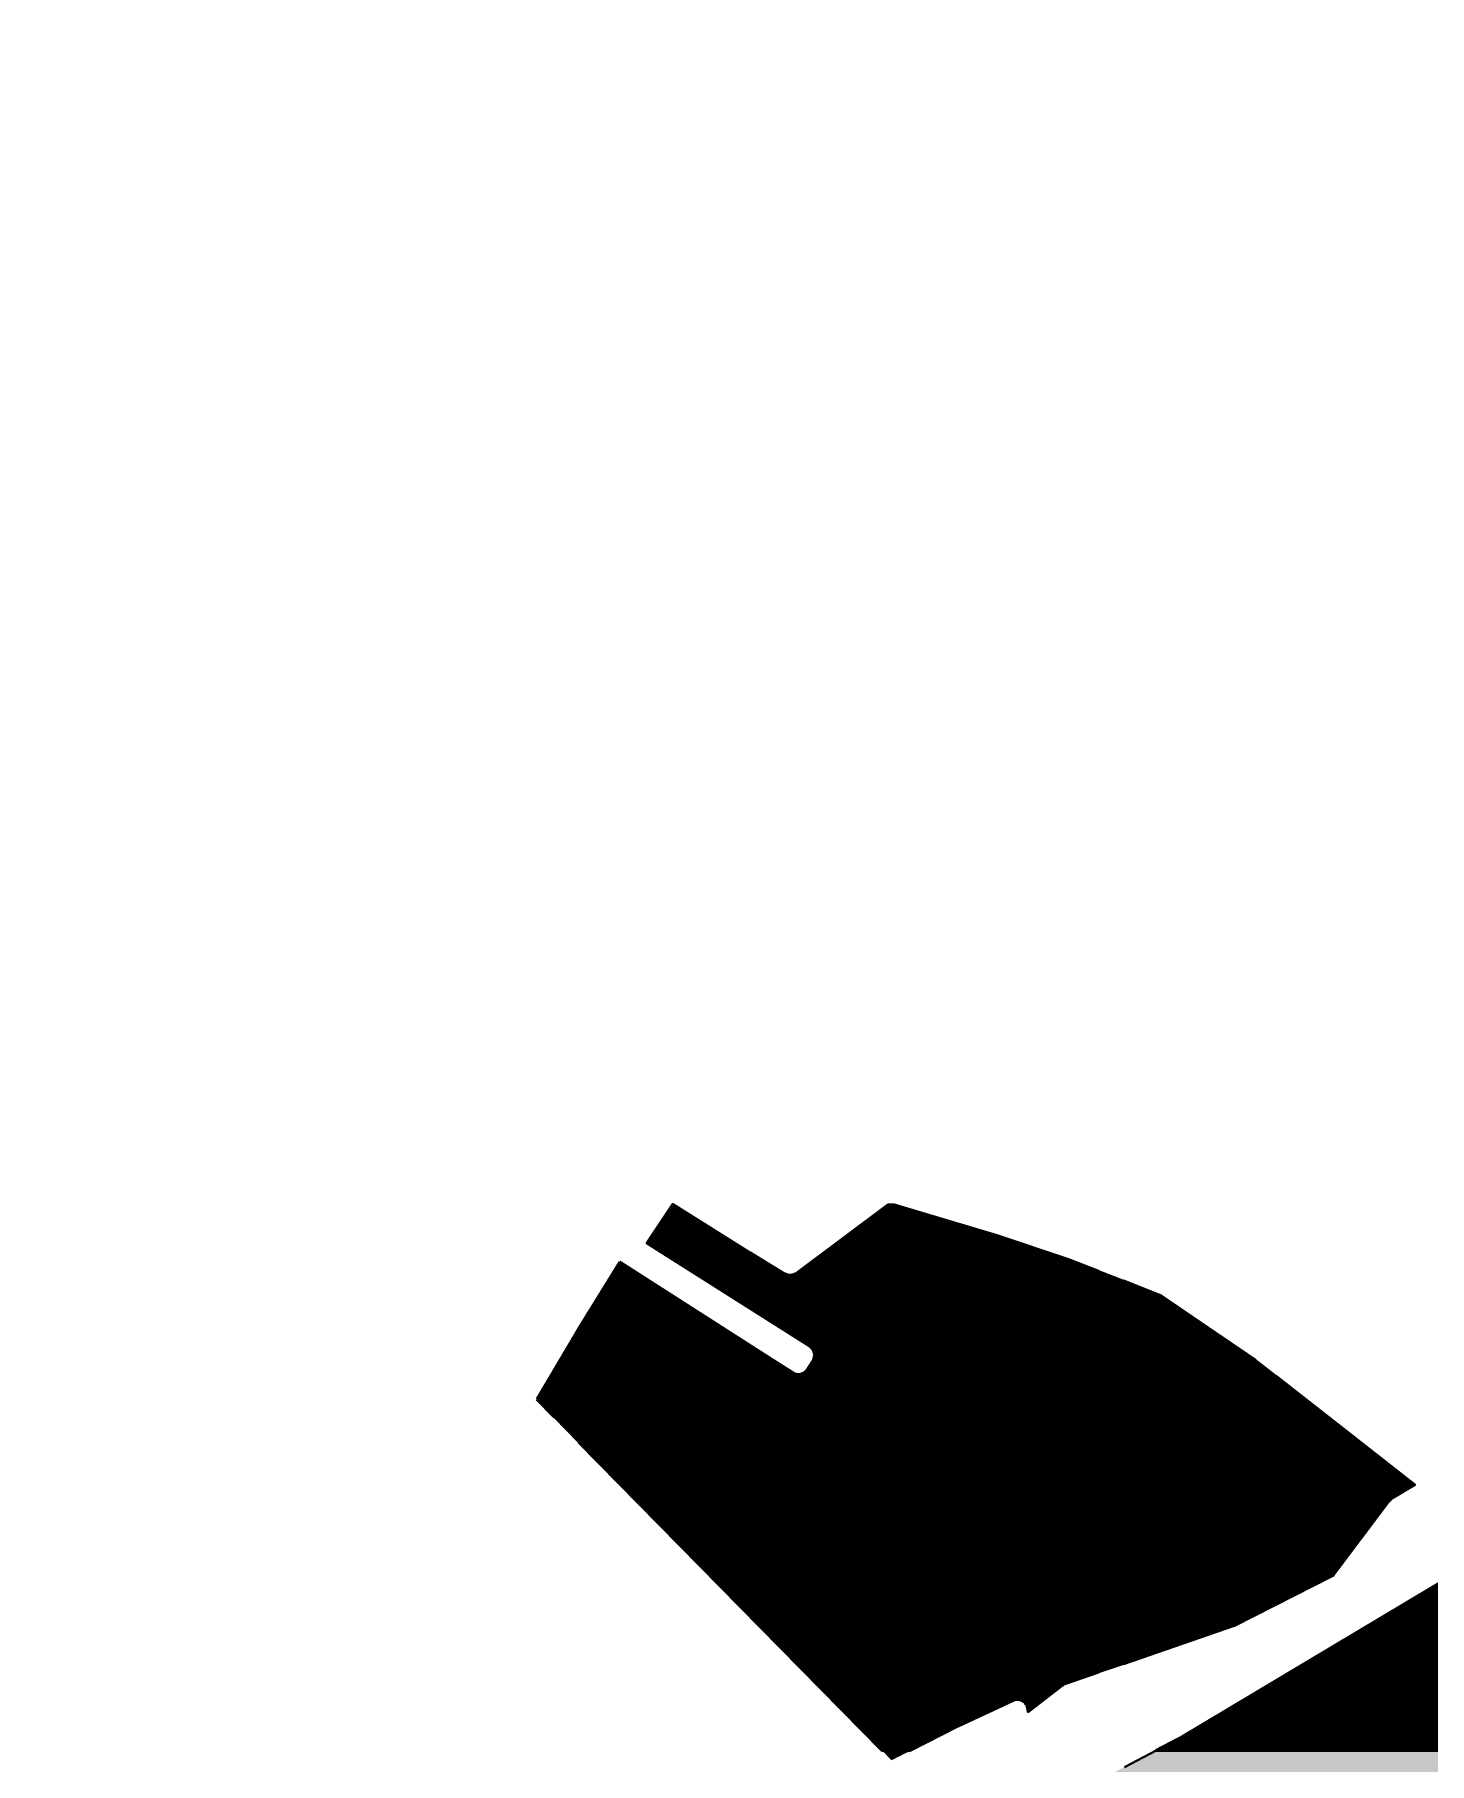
# Model space of a CAD drawing. Header units: metres. Extents: x 729569 to 733474, y 1423763 to 1426173.
# Drawn here: x 729569 to 730241, y 1425073 to 1425904 of the extents above; entities that cross this region are included whole.
import ezdxf

# ---------------------------------------------------------------- set-up
doc = ezdxf.new("R2010")
doc.units = ezdxf.units.M
for name, color, linetype in [('BOUNDARY', 7, 'Continuous'), ('GREEN_AREA', 7, 'Continuous'), ('PARCEL_BORDER', 7, 'Continuous'), ('PARCEL_L', 7, 'Continuous'), ('PARCEL_S', 7, 'Continuous'), ('ROADS_MAIN', 7, 'Continuous')]:
    doc.layers.add(name, color=color, linetype=linetype)

msp = doc.modelspace()

# ---------------------------------------------------------------- hatches: boundary and pattern name
at = {"layer": 'BOUNDARY', "true_color": 0xdcdcdc}
h = msp.add_hatch(dxfattribs=at)
h.set_pattern_fill('SOLID')
h.paths.add_polyline_path([(731133.22, 1425350.34), (731133.14, 1425349.98), (731105.49, 1425193.29), (731092.66, 1425120.94), (731092.59, 1425120.23), (731084.29, 1424870.04), (731084.29, 1424869.91), (731083.66, 1424789.99), (731083.68, 1424789.51), (731083.74, 1424789.03), (731083.86, 1424788.56), (731084.01, 1424788.11), (731084.21, 1424787.67), (731084.46, 1424787.25), (731084.74, 1424786.85), (731085.05, 1424786.49), (731147.16, 1424721.86), (731147.16, 1424721.86), (731256.16, 1424608.75), (731244.45, 1424320.13), (731216.28, 1423762.84), (731085.59, 1423834.2), (731085.45, 1423834.27), (731029.37, 1423862.74), (731029.22, 1423862.81), (730813.25, 1423963.61), (730747.11, 1423994.49), (730747.07, 1423994.51), (730733.5, 1424000.7), (730660.17, 1424039.15), (730587.52, 1424077.24), (730538.88, 1424104.04), (730310.18, 1424230.03), (730192.73, 1424303.57), (730172.54, 1424316.68), (730172.45, 1424316.74), (729875.07, 1424500.8), (729806.43, 1424543.45), (729687.49, 1424617.38), (729569.32, 1424690.82), (729612.42, 1424741.31), (729675.47, 1424785.2), (729675.56, 1424785.27), (729762.88, 1424849.07), (729816.98, 1424888.6), (729996.73, 1425019.9), (730119.82, 1425084.44), (730120.07, 1425084.58), (730266.65, 1425172.21), (730267.07, 1425172.49), (730267.45, 1425172.81), (730267.81, 1425173.17), (730268.12, 1425173.56), (730268.4, 1425173.98), (730268.63, 1425174.42), (730359.38, 1425372.62), (730359.55, 1425373.05), (730359.68, 1425373.49), (730359.77, 1425373.93), (730395.3, 1425601.1), (730395.35, 1425601.52), (730395.36, 1425601.94), (730395.34, 1425602.37), (730390.26, 1425652.75), (730458.22, 1425806.03), (730647.82, 1425710.72), (730656.83, 1425706.19), (730670.25, 1425699.44), (730680.5, 1425694.29), (730680.96, 1425694.09), (730681.44, 1425693.93), (730681.93, 1425693.82), (730682.43, 1425693.77), (730682.94, 1425693.76), (730683.44, 1425693.81), (730683.94, 1425693.9), (730684.42, 1425694.05), (730684.89, 1425694.24), (730685.33, 1425694.48), (730685.75, 1425694.77), (730686.14, 1425695.09), (730686.49, 1425695.45), (730686.81, 1425695.85), (730687.08, 1425696.27), (730728.18, 1425768.01), (730728.19, 1425768.02), (730769.13, 1425840.14), (730805.64, 1425904.46), (731213.98, 1425663.18), (731130.61, 1425526.56), (731130.37, 1425526.13), (731130.18, 1425525.67), (731130.04, 1425525.2), (731129.94, 1425524.72), (731129.89, 1425524.23), (731129.88, 1425523.74), (731129.93, 1425523.25), (731130.02, 1425522.76), (731130.16, 1425522.29), (731130.35, 1425521.83), (731130.58, 1425521.4), (731130.85, 1425520.99), (731131.17, 1425520.61), (731131.51, 1425520.26), (731131.9, 1425519.94), (731132.31, 1425519.67), (731180.61, 1425490.69), (731133.33, 1425350.71), (731133.22, 1425350.34)])
h = msp.add_hatch(dxfattribs=at)
h.set_pattern_fill('SOLID')
h.paths.add_polyline_path([(729876.47, 1425341.66), (729914.1, 1425318.14), (729914.15, 1425318.12), (729930.37, 1425308.2), (729930.8, 1425307.97), (729931.26, 1425307.77), (729931.73, 1425307.63), (729932.22, 1425307.53), (729932.71, 1425307.48), (729933.21, 1425307.47), (729933.7, 1425307.52), (729934.19, 1425307.62), (729934.66, 1425307.76), (729935.12, 1425307.95), (729935.56, 1425308.19), (729935.97, 1425308.46), (729979.97, 1425341.32), (729983, 1425341.31), (730032.35, 1425326.54), (730066.88, 1425315.09), (730111.54, 1425297.58), (730156.72, 1425266.85), (730233.54, 1425206.55), (730222.52, 1425200.03), (730222.11, 1425199.76), (730221.73, 1425199.45), (730221.38, 1425199.11), (730221.06, 1425198.73), (730194.29, 1425163.11), (730146.64, 1425138.92), (730065.23, 1425110.87), (730064.73, 1425110.66), (730064.24, 1425110.4), (730063.79, 1425110.09), (730047.56, 1425097.44), (730047.13, 1425099.42), (730047, 1425099.9), (730046.83, 1425100.36), (730046.6, 1425100.81), (730046.34, 1425101.23), (730046.03, 1425101.62), (730045.69, 1425101.98), (730045.31, 1425102.31), (730044.9, 1425102.59), (730044.46, 1425102.84), (730044.01, 1425103.03), (730043.53, 1425103.19), (730043.05, 1425103.29), (730042.55, 1425103.35), (730042.05, 1425103.35), (730041.56, 1425103.31), (730041.07, 1425103.21), (730040.59, 1425103.07), (730040.13, 1425102.88), (730013.98, 1425090.65), (730013.84, 1425090.59), (729981.67, 1425074.31), (729811.02, 1425247.83), (729829.42, 1425278.9), (729851.03, 1425313.9), (729934.22, 1425260.69), (729934.65, 1425260.44), (729935.09, 1425260.24), (729935.55, 1425260.09), (729936.03, 1425259.98), (729936.51, 1425259.91), (729937, 1425259.9), (729937.49, 1425259.93), (729937.97, 1425260.01), (729938.44, 1425260.14), (729938.9, 1425260.31), (729939.34, 1425260.52), (729939.75, 1425260.78), (729940.14, 1425261.08), (729940.5, 1425261.41), (729940.82, 1425261.78), (729941.11, 1425262.17), (729943.82, 1425266.34), (729944.07, 1425266.77), (729944.28, 1425267.22), (729944.44, 1425267.69), (729944.55, 1425268.17), (729944.61, 1425268.66), (729944.63, 1425269.15), (729944.6, 1425269.64), (729944.52, 1425270.13), (729944.39, 1425270.61), (729944.21, 1425271.07), (729943.99, 1425271.51), (729943.73, 1425271.93), (729943.43, 1425272.32), (729943.09, 1425272.68), (729942.71, 1425273), (729942.31, 1425273.29), (729864.05, 1425322.99), (729876.47, 1425341.66)])
at = {"layer": 'GREEN_AREA', "true_color": 0x96c896}
h = msp.add_hatch(dxfattribs=at)
h.set_pattern_fill('SOLID')
h.paths.add_polyline_path([(729979.97, 1425341.32), (729983, 1425341.31), (730032.35, 1425326.54), (730066.88, 1425315.09), (730081.32, 1425309.43), (730081.32, 1425266.84), (730064.05, 1425266.84), (730064.05, 1425306.84), (730024.05, 1425306.84), (729984.05, 1425306.84), (729984.05, 1425266.84), (729944.1, 1425266.84), (729944.28, 1425267.22), (729944.44, 1425267.69), (729944.55, 1425268.17), (729944.61, 1425268.66), (729944.63, 1425269.15), (729944.6, 1425269.64), (729944.52, 1425270.13), (729944.39, 1425270.61), (729944.21, 1425271.07), (729943.99, 1425271.51), (729943.73, 1425271.93), (729943.43, 1425272.32), (729943.09, 1425272.68), (729942.71, 1425273), (729942.31, 1425273.29), (729864.05, 1425322.99), (729876.47, 1425341.66), (729914.1, 1425318.14), (729914.15, 1425318.12), (729930.37, 1425308.2), (729930.8, 1425307.97), (729931.26, 1425307.77), (729931.73, 1425307.63), (729932.22, 1425307.53), (729932.71, 1425307.48), (729933.21, 1425307.47), (729933.7, 1425307.52), (729934.19, 1425307.62), (729934.66, 1425307.76), (729935.12, 1425307.95), (729935.56, 1425308.19), (729935.97, 1425308.46), (729979.97, 1425341.32)])
h = msp.add_hatch(dxfattribs=at)
h.set_pattern_fill('SOLID')
h.paths.add_polyline_path([(729851.03, 1425313.9), (729924.61, 1425266.84), (729831.32, 1425266.84), (729831.32, 1425281.98), (729851.03, 1425313.9)])
h = msp.add_hatch(dxfattribs=at)
h.set_pattern_fill('SOLID')
h.paths.add_polyline_path([(730093.32, 1425304.72), (730111.54, 1425297.58), (730156.72, 1425266.85), (730156.74, 1425266.84), (730093.32, 1425266.84), (730093.32, 1425304.72)])
h = msp.add_hatch(dxfattribs=at)
h.set_pattern_fill('SOLID')
h.paths.add_polyline_path([(729811.02, 1425247.83), (729817.54, 1425258.84), (729819.32, 1425258.84), (729819.32, 1425239.39), (729811.02, 1425247.83)])
h = msp.add_hatch(dxfattribs=at)
h.set_pattern_fill('SOLID')
h.paths.add_polyline_path([(729831.32, 1425227.19), (729831.32, 1425258.84), (730081.32, 1425258.84), (730081.32, 1425116.41), (730065.23, 1425110.87), (730064.73, 1425110.66), (730064.24, 1425110.4), (730063.79, 1425110.09), (730047.56, 1425097.44), (730047.13, 1425099.42), (730047, 1425099.9), (730046.83, 1425100.36), (730046.6, 1425100.81), (730046.34, 1425101.23), (730046.03, 1425101.62), (730045.69, 1425101.98), (730045.31, 1425102.31), (730044.9, 1425102.59), (730044.46, 1425102.84), (730044.01, 1425103.03), (730043.53, 1425103.19), (730043.05, 1425103.29), (730042.55, 1425103.35), (730042.05, 1425103.35), (730041.56, 1425103.31), (730041.07, 1425103.21), (730040.59, 1425103.07), (730040.13, 1425102.88), (730013.98, 1425090.65), (730013.84, 1425090.59), (729990.62, 1425078.84), (729977.22, 1425078.84), (729831.32, 1425227.19)])
h.paths.add_polyline_path([(729920.76, 1425257.72), (729920.76, 1425168.28), (730010.21, 1425168.28), (730010.21, 1425257.72), (729920.76, 1425257.72)])
h.paths.add_polyline_path([(729871.32, 1425238.84), (729871.32, 1425198.84), (729911.32, 1425198.84), (729911.32, 1425238.84), (729871.32, 1425238.84)])
h.paths.add_polyline_path([(729991.32, 1425158.84), (729951.32, 1425158.84), (729951.32, 1425118.84), (729991.32, 1425118.84), (730031.32, 1425118.84), (730071.32, 1425118.84), (730071.32, 1425158.84), (730071.32, 1425198.84), (730071.32, 1425238.84), (730031.32, 1425238.84), (730031.32, 1425198.84), (730031.32, 1425158.84), (729991.32, 1425158.84)])
h = msp.add_hatch(dxfattribs=at)
h.set_pattern_fill('SOLID')
h.paths.add_polyline_path([(730222.52, 1425200.03), (730222.11, 1425199.76), (730221.73, 1425199.45), (730221.38, 1425199.11), (730221.06, 1425198.73), (730194.29, 1425163.11), (730146.64, 1425138.92), (730093.32, 1425120.55), (730093.32, 1425160.55), (730133.32, 1425160.55), (730173.32, 1425160.55), (730173.32, 1425200.55), (730173.32, 1425240.55), (730133.32, 1425240.55), (730093.32, 1425240.55), (730093.32, 1425258.84), (730166.93, 1425258.84), (730233.54, 1425206.55), (730222.52, 1425200.03)])
h = msp.add_hatch(dxfattribs=at)
h.set_pattern_fill('SOLID')
h.paths.add_polyline_path([(730119.82, 1425084.44), (730120.07, 1425084.58), (730266.65, 1425172.21), (730267.07, 1425172.49), (730267.45, 1425172.81), (730267.81, 1425173.17), (730268.12, 1425173.56), (730268.4, 1425173.98), (730268.63, 1425174.42), (730307.28, 1425258.84), (730343.32, 1425258.84), (730343.32, 1425078.84), (730316.98, 1425078.84), (730316.98, 1425148.12), (730247.7, 1425148.12), (730247.7, 1425078.84), (730229.13, 1425078.84), (730229.13, 1425118.84), (730189.13, 1425118.84), (730189.13, 1425078.84), (730109.13, 1425078.84), (730119.82, 1425084.44)])
at = {"layer": 'PARCEL_L', "true_color": 0xffffc8}
h = msp.add_hatch(dxfattribs=at)
h.set_pattern_fill('SOLID')
h.paths.add_polyline_path([(730010.21, 1425168.28), (730010.21, 1425257.72), (729920.76, 1425257.72), (729920.76, 1425168.28), (730010.21, 1425168.28)])
at = {"layer": 'PARCEL_S', "true_color": 0xffc8c8}
h = msp.add_hatch(dxfattribs=at)
h.set_pattern_fill('SOLID')
h.paths.add_polyline_path([(730024.05, 1425266.84), (730024.05, 1425306.84), (729984.05, 1425306.84), (729984.05, 1425266.84), (730024.05, 1425266.84)])
h = msp.add_hatch(dxfattribs=at)
h.set_pattern_fill('SOLID')
h.paths.add_polyline_path([(730064.05, 1425266.84), (730064.05, 1425306.84), (730024.05, 1425306.84), (730024.05, 1425266.84), (730064.05, 1425266.84)])
h = msp.add_hatch(dxfattribs=at)
h.set_pattern_fill('SOLID')
h.paths.add_polyline_path([(730133.32, 1425200.55), (730133.32, 1425240.55), (730093.32, 1425240.55), (730093.32, 1425200.55), (730133.32, 1425200.55)])
h = msp.add_hatch(dxfattribs=at)
h.set_pattern_fill('SOLID')
h.paths.add_polyline_path([(730173.32, 1425200.55), (730173.32, 1425240.55), (730133.32, 1425240.55), (730133.32, 1425200.55), (730173.32, 1425200.55)])
h = msp.add_hatch(dxfattribs=at)
h.set_pattern_fill('SOLID')
h.paths.add_polyline_path([(729911.32, 1425198.84), (729911.32, 1425238.84), (729871.32, 1425238.84), (729871.32, 1425198.84), (729911.32, 1425198.84)])
h = msp.add_hatch(dxfattribs=at)
h.set_pattern_fill('SOLID')
h.paths.add_polyline_path([(730071.32, 1425198.84), (730071.32, 1425238.84), (730031.32, 1425238.84), (730031.32, 1425198.84), (730071.32, 1425198.84)])
h = msp.add_hatch(dxfattribs=at)
h.set_pattern_fill('SOLID')
h.paths.add_polyline_path([(730071.32, 1425158.84), (730071.32, 1425198.84), (730031.32, 1425198.84), (730031.32, 1425158.84), (730071.32, 1425158.84)])
h = msp.add_hatch(dxfattribs=at)
h.set_pattern_fill('SOLID')
h.paths.add_polyline_path([(730133.32, 1425160.55), (730133.32, 1425200.55), (730093.32, 1425200.55), (730093.32, 1425160.55), (730133.32, 1425160.55)])
h = msp.add_hatch(dxfattribs=at)
h.set_pattern_fill('SOLID')
h.paths.add_polyline_path([(730173.32, 1425160.55), (730173.32, 1425200.55), (730133.32, 1425200.55), (730133.32, 1425160.55), (730173.32, 1425160.55)])
h = msp.add_hatch(dxfattribs=at)
h.set_pattern_fill('SOLID')
h.paths.add_polyline_path([(729991.32, 1425118.84), (729991.32, 1425158.84), (729951.32, 1425158.84), (729951.32, 1425118.84), (729991.32, 1425118.84)])
h = msp.add_hatch(dxfattribs=at)
h.set_pattern_fill('SOLID')
h.paths.add_polyline_path([(730031.32, 1425118.84), (730031.32, 1425158.84), (729991.32, 1425158.84), (729991.32, 1425118.84), (730031.32, 1425118.84)])
h = msp.add_hatch(dxfattribs=at)
h.set_pattern_fill('SOLID')
h.paths.add_polyline_path([(730071.32, 1425118.84), (730071.32, 1425158.84), (730031.32, 1425158.84), (730031.32, 1425118.84), (730071.32, 1425118.84)])
h = msp.add_hatch(dxfattribs=at)
h.set_pattern_fill('SOLID')
h.paths.add_polyline_path([(730229.13, 1425078.84), (730229.13, 1425118.84), (730189.13, 1425118.84), (730189.13, 1425078.84), (730229.13, 1425078.84)])
at = {"layer": 'ROADS_MAIN', "true_color": 0x999999}
h = msp.add_hatch(dxfattribs=at)
h.set_pattern_fill('SOLID')
h.paths.add_polyline_path([(729819.32, 1424694.84), (729572.75, 1424694.84), (729579.58, 1424702.84), (729819.32, 1424702.84), (729819.32, 1424882.84), (729809.09, 1424882.84), (729816.98, 1424888.6), (729831.32, 1424899.08), (729831.32, 1424890.84), (730081.32, 1424890.84), (730081.32, 1425064.26), (730093.32, 1425070.55), (730093.32, 1424890.84), (730343.32, 1424890.84), (730343.32, 1425070.84), (730093.87, 1425070.84), (730109.13, 1425078.84), (730343.32, 1425078.84), (730343.32, 1425258.84), (730307.28, 1425258.84), (730310.94, 1425266.84), (730343.32, 1425266.84), (730343.32, 1425337.55), (730355.32, 1425363.76), (730355.32, 1425266.84), (730605.32, 1425266.84), (730605.32, 1425446.84), (730371.18, 1425446.84), (730372.43, 1425454.84), (730605.32, 1425454.84), (730605.32, 1425634.84), (730392.06, 1425634.84), (730391.26, 1425642.84), (730605.32, 1425642.84), (730605.32, 1425732.08), (730617.32, 1425726.05), (730617.32, 1425642.84), (730867.32, 1425642.84), (730867.32, 1425822.84), (730759.31, 1425822.84), (730763.85, 1425830.84), (730867.32, 1425830.84), (730867.32, 1425868.02), (730879.32, 1425860.93), (730879.32, 1425830.84), (730930.24, 1425830.84), (730943.78, 1425822.84), (730879.32, 1425822.84), (730879.32, 1425642.84), (731129.32, 1425642.84), (731129.32, 1425713.2), (731141.32, 1425706.11), (731141.32, 1425642.84), (731201.57, 1425642.84), (731196.68, 1425634.84), (731141.32, 1425634.84), (731141.32, 1425544.11), (731130.61, 1425526.56), (731130.37, 1425526.13), (731130.18, 1425525.67), (731130.04, 1425525.2), (731129.94, 1425524.72), (731129.89, 1425524.23), (731129.88, 1425523.74), (731129.93, 1425523.25), (731130.02, 1425522.76), (731130.16, 1425522.29), (731130.35, 1425521.83), (731130.58, 1425521.4), (731130.85, 1425520.99), (731131.17, 1425520.61), (731131.51, 1425520.26), (731131.9, 1425519.94), (731132.31, 1425519.67), (731141.32, 1425514.26), (731141.32, 1425454.84), (731168.5, 1425454.84), (731165.8, 1425446.84), (731141.32, 1425446.84), (731141.32, 1425374.37), (731133.33, 1425350.71), (731133.22, 1425350.34), (731133.14, 1425349.98), (731129.32, 1425328.33), (731129.32, 1425446.84), (730879.32, 1425446.84), (730879.32, 1425266.84), (731118.47, 1425266.84), (731117.06, 1425258.84), (730879.32, 1425258.84), (730879.32, 1425078.84), (731091.21, 1425078.84), (731090.95, 1425070.84), (730879.32, 1425070.84), (730879.32, 1424916.43), (731088.95, 1425010.64), (731088.51, 1424997.28), (730879.32, 1424903.27), (730879.32, 1424890.84), (731084.98, 1424890.84), (731084.71, 1424882.84), (730879.32, 1424882.84), (730879.32, 1424702.84), (731129.32, 1424702.84), (731129.32, 1424740.42), (731141.32, 1424727.94), (731141.32, 1424702.84), (731165.49, 1424702.84), (731173.2, 1424694.84), (731141.32, 1424694.84), (731141.32, 1424514.84), (731252.35, 1424514.84), (731252.03, 1424506.84), (731141.32, 1424506.84), (731141.32, 1424326.84), (731244.73, 1424326.84), (731244.45, 1424320.13), (731244.39, 1424318.84), (731141.32, 1424318.84), (731141.32, 1424138.84), (731235.29, 1424138.84), (731234.89, 1424130.84), (731141.32, 1424130.84), (731141.32, 1423950.84), (731225.79, 1423950.84), (731225.38, 1423942.84), (731141.32, 1423942.84), (731141.32, 1423803.77), (731129.32, 1423810.32), (731129.32, 1423942.84), (730879.32, 1423942.84), (730879.32, 1423932.77), (730867.32, 1423938.37), (730867.32, 1423942.84), (730857.76, 1423942.84), (730840.62, 1423950.84), (730867.32, 1423950.84), (730867.32, 1424130.84), (730617.32, 1424130.84), (730617.32, 1424061.62), (730605.32, 1424067.91), (730605.32, 1424130.84), (730490.23, 1424130.84), (730475.71, 1424138.84), (730605.32, 1424138.84), (730605.32, 1424318.84), (730355.32, 1424318.84), (730355.32, 1424205.16), (730343.32, 1424211.77), (730343.32, 1424318.84), (730169.06, 1424318.84), (730156.14, 1424326.84), (730343.32, 1424326.84), (730343.32, 1424506.84), (730093.32, 1424506.84), (730093.32, 1424365.71), (730081.32, 1424373.14), (730081.32, 1424506.84), (729997.18, 1424506.84), (729920.78, 1424472.5), (729920.34, 1424472.78), (729908.47, 1424480.13), (729967.91, 1424506.84), (729865.35, 1424506.84), (729852.48, 1424514.84), (729985.71, 1424514.84), (730081.32, 1424557.81), (730081.32, 1424694.84), (729831.32, 1424694.84), (729831.32, 1424527.99), (729819.32, 1424535.44), (729819.32, 1424694.84)])
h.paths.add_polyline_path([(730343.32, 1424694.84), (730093.32, 1424694.84), (730093.32, 1424563.2), (730343.32, 1424675.55), (730343.32, 1424694.84)])
h.paths.add_polyline_path([(730355.32, 1424694.84), (730355.32, 1424680.94), (730386.24, 1424694.84), (730355.32, 1424694.84)])
h.paths.add_polyline_path([(730605.32, 1424882.84), (730355.32, 1424882.84), (730355.32, 1424702.84), (730404.04, 1424702.84), (730605.32, 1424793.29), (730605.32, 1424882.84)])
h.paths.add_polyline_path([(730617.32, 1424882.84), (730617.32, 1424798.69), (730804.57, 1424882.84), (730617.32, 1424882.84)])
h.paths.add_polyline_path([(730867.32, 1425070.84), (730617.32, 1425070.84), (730617.32, 1424890.84), (730822.37, 1424890.84), (730867.32, 1424911.04), (730867.32, 1425070.84)])
h.paths.add_polyline_path([(730867.32, 1424890.84), (730867.32, 1424897.88), (730851.65, 1424890.84), (730867.32, 1424890.84)])
h.paths.add_polyline_path([(730617.32, 1424702.84), (730867.32, 1424702.84), (730867.32, 1424882.84), (730833.85, 1424882.84), (730617.32, 1424785.53), (730617.32, 1424702.84)])
h.paths.add_polyline_path([(730605.32, 1424702.84), (730605.32, 1424780.14), (730433.32, 1424702.84), (730605.32, 1424702.84)])
h.paths.add_polyline_path([(730355.32, 1424514.84), (730605.32, 1424514.84), (730605.32, 1424694.84), (730415.51, 1424694.84), (730355.32, 1424667.79), (730355.32, 1424514.84)])
h.paths.add_polyline_path([(730093.32, 1424514.84), (730343.32, 1424514.84), (730343.32, 1424662.39), (730093.32, 1424550.04), (730093.32, 1424514.84)])
h.paths.add_polyline_path([(730081.32, 1424514.84), (730081.32, 1424544.65), (730014.98, 1424514.84), (730081.32, 1424514.84)])
h.paths.add_polyline_path([(730355.32, 1425258.84), (730355.32, 1425078.84), (730605.32, 1425078.84), (730605.32, 1425258.84), (730355.32, 1425258.84)])
h.paths.add_polyline_path([(730355.32, 1425070.84), (730355.32, 1424890.84), (730605.32, 1424890.84), (730605.32, 1425070.84), (730355.32, 1425070.84)])
h.paths.add_polyline_path([(730617.32, 1425634.84), (730617.32, 1425454.84), (730867.32, 1425454.84), (730867.32, 1425634.84), (730617.32, 1425634.84)])
h.paths.add_polyline_path([(730617.32, 1425446.84), (730617.32, 1425266.84), (730867.32, 1425266.84), (730867.32, 1425446.84), (730617.32, 1425446.84)])
h.paths.add_polyline_path([(730617.32, 1425258.84), (730617.32, 1425078.84), (730867.32, 1425078.84), (730867.32, 1425258.84), (730617.32, 1425258.84)])
h.paths.add_polyline_path([(730879.32, 1425634.84), (730879.32, 1425454.84), (731129.32, 1425454.84), (731129.32, 1425634.84), (730879.32, 1425634.84)])
h.paths.add_polyline_path([(731129.32, 1424694.84), (730879.32, 1424694.84), (730879.32, 1424514.84), (731129.32, 1424514.84), (731129.32, 1424694.84)])
h.paths.add_polyline_path([(731129.32, 1424506.84), (730879.32, 1424506.84), (730879.32, 1424326.84), (731129.32, 1424326.84), (731129.32, 1424506.84)])
h.paths.add_polyline_path([(731129.32, 1424318.84), (730879.32, 1424318.84), (730879.32, 1424138.84), (731129.32, 1424138.84), (731129.32, 1424318.84)])
h.paths.add_polyline_path([(731129.32, 1424130.84), (730879.32, 1424130.84), (730879.32, 1423950.84), (731129.32, 1423950.84), (731129.32, 1424130.84)])
h.paths.add_polyline_path([(730867.32, 1424138.84), (730867.32, 1424318.84), (730617.32, 1424318.84), (730617.32, 1424138.84), (730867.32, 1424138.84)])
h.paths.add_polyline_path([(730605.32, 1424326.84), (730605.32, 1424506.84), (730355.32, 1424506.84), (730355.32, 1424326.84), (730605.32, 1424326.84)])
h.paths.add_polyline_path([(730867.32, 1424326.84), (730867.32, 1424506.84), (730617.32, 1424506.84), (730617.32, 1424326.84), (730867.32, 1424326.84)])
h.paths.add_polyline_path([(730867.32, 1424514.84), (730867.32, 1424694.84), (730617.32, 1424694.84), (730617.32, 1424514.84), (730867.32, 1424514.84)])
h.paths.add_polyline_path([(730081.32, 1424702.84), (730081.32, 1424882.84), (729831.32, 1424882.84), (729831.32, 1424702.84), (730081.32, 1424702.84)])
h.paths.add_polyline_path([(730343.32, 1424702.84), (730343.32, 1424882.84), (730093.32, 1424882.84), (730093.32, 1424702.84), (730343.32, 1424702.84)])
h = msp.add_hatch(dxfattribs=at)
h.set_pattern_fill('SOLID')
h.paths.add_polyline_path([(729819.32, 1425258.84), (729817.54, 1425258.84), (729829.42, 1425278.9), (729831.32, 1425281.98), (729831.32, 1425266.84), (729924.61, 1425266.84), (729934.22, 1425260.69), (729934.65, 1425260.44), (729935.09, 1425260.24), (729935.55, 1425260.09), (729936.03, 1425259.98), (729936.51, 1425259.91), (729937, 1425259.9), (729937.49, 1425259.93), (729937.97, 1425260.01), (729938.44, 1425260.14), (729938.9, 1425260.31), (729939.34, 1425260.52), (729939.75, 1425260.78), (729940.14, 1425261.08), (729940.5, 1425261.41), (729940.82, 1425261.78), (729941.11, 1425262.17), (729943.82, 1425266.34), (729944.07, 1425266.77), (729944.1, 1425266.84), (730081.32, 1425266.84), (730081.32, 1425309.43), (730093.32, 1425304.72), (730093.32, 1425266.84), (730156.74, 1425266.84), (730166.93, 1425258.84), (730093.32, 1425258.84), (730093.32, 1425120.55), (730081.32, 1425116.41), (730081.32, 1425258.84), (729831.32, 1425258.84), (729831.32, 1425227.19), (729819.32, 1425239.39), (729819.32, 1425258.84)])

# ---------------------------------------------------------------- linework, layer by layer
at = {"layer": 'PARCEL_BORDER', "lineweight": 50, "true_color": 0x326432}
for points in [[(729979.97, 1425341.32), (729983, 1425341.31), (730032.35, 1425326.54), (730066.88, 1425315.09), (730081.32, 1425309.43), (730081.32, 1425266.84), (730064.05, 1425266.84), (730064.05, 1425306.84), (730024.05, 1425306.84), (729984.05, 1425306.84), (729984.05, 1425266.84), (729944.1, 1425266.84), (729944.28, 1425267.22), (729944.44, 1425267.69), (729944.55, 1425268.17), (729944.61, 1425268.66), (729944.63, 1425269.15), (729944.6, 1425269.64), (729944.52, 1425270.13), (729944.39, 1425270.61), (729944.21, 1425271.07), (729943.99, 1425271.51), (729943.73, 1425271.93), (729943.43, 1425272.32), (729943.09, 1425272.68), (729942.71, 1425273), (729942.31, 1425273.29), (729864.05, 1425322.99), (729876.47, 1425341.66), (729914.1, 1425318.14), (729914.15, 1425318.12), (729930.37, 1425308.2), (729930.8, 1425307.97), (729931.26, 1425307.77), (729931.73, 1425307.63), (729932.22, 1425307.53), (729932.71, 1425307.48), (729933.21, 1425307.47), (729933.7, 1425307.52), (729934.19, 1425307.62), (729934.66, 1425307.76), (729935.12, 1425307.95), (729935.56, 1425308.19), (729935.97, 1425308.46), (729979.97, 1425341.32)], [(729851.03, 1425313.9), (729924.61, 1425266.84), (729831.32, 1425266.84), (729831.32, 1425281.98), (729851.03, 1425313.9)], [(730093.32, 1425304.72), (730111.54, 1425297.58), (730156.72, 1425266.85), (730156.74, 1425266.84), (730093.32, 1425266.84), (730093.32, 1425304.72)], [(729811.02, 1425247.83), (729817.54, 1425258.84), (729819.32, 1425258.84), (729819.32, 1425239.39), (729811.02, 1425247.83)], [(729831.32, 1425227.19), (729831.32, 1425258.84), (730081.32, 1425258.84), (730081.32, 1425116.41), (730065.23, 1425110.87), (730064.73, 1425110.66), (730064.24, 1425110.4), (730063.79, 1425110.09), (730047.56, 1425097.44), (730047.13, 1425099.42), (730047, 1425099.9), (730046.83, 1425100.36), (730046.6, 1425100.81), (730046.34, 1425101.23), (730046.03, 1425101.62), (730045.69, 1425101.98), (730045.31, 1425102.31), (730044.9, 1425102.59), (730044.46, 1425102.84), (730044.01, 1425103.03), (730043.53, 1425103.19), (730043.05, 1425103.29), (730042.55, 1425103.35), (730042.05, 1425103.35), (730041.56, 1425103.31), (730041.07, 1425103.21), (730040.59, 1425103.07), (730040.13, 1425102.88), (730013.98, 1425090.65), (730013.84, 1425090.59), (729990.62, 1425078.84), (729977.22, 1425078.84), (729831.32, 1425227.19)], [(730222.52, 1425200.03), (730222.11, 1425199.76), (730221.73, 1425199.45), (730221.38, 1425199.11), (730221.06, 1425198.73), (730194.29, 1425163.11), (730146.64, 1425138.92), (730093.32, 1425120.55), (730093.32, 1425160.55), (730133.32, 1425160.55), (730173.32, 1425160.55), (730173.32, 1425200.55), (730173.32, 1425240.55), (730133.32, 1425240.55), (730093.32, 1425240.55), (730093.32, 1425258.84), (730166.93, 1425258.84), (730233.54, 1425206.55), (730222.52, 1425200.03)], [(730119.82, 1425084.44), (730120.07, 1425084.58), (730266.65, 1425172.21), (730267.07, 1425172.49), (730267.45, 1425172.81), (730267.81, 1425173.17), (730268.12, 1425173.56), (730268.4, 1425173.98), (730268.63, 1425174.42), (730307.28, 1425258.84), (730343.32, 1425258.84), (730343.32, 1425078.84), (730316.98, 1425078.84), (730316.98, 1425148.12), (730247.7, 1425148.12), (730247.7, 1425078.84), (730229.13, 1425078.84), (730229.13, 1425118.84), (730189.13, 1425118.84), (730189.13, 1425078.84), (730109.13, 1425078.84), (730119.82, 1425084.44)]]:
    msp.add_lwpolyline(points, close=True, dxfattribs=at)
at = {"layer": 'PARCEL_BORDER', "lineweight": 40, "true_color": 0x323232}
msp.add_lwpolyline([(729819.32, 1425258.84), (729817.54, 1425258.84), (729829.42, 1425278.9), (729831.32, 1425281.98), (729831.32, 1425266.84), (729924.61, 1425266.84), (729934.22, 1425260.69), (729934.65, 1425260.44), (729935.09, 1425260.24), (729935.55, 1425260.09), (729936.03, 1425259.98), (729936.51, 1425259.91), (729937, 1425259.9), (729937.49, 1425259.93), (729937.97, 1425260.01), (729938.44, 1425260.14), (729938.9, 1425260.31), (729939.34, 1425260.52), (729939.75, 1425260.78), (729940.14, 1425261.08), (729940.5, 1425261.41), (729940.82, 1425261.78), (729941.11, 1425262.17), (729943.82, 1425266.34), (729944.07, 1425266.77), (729944.1, 1425266.84), (730081.32, 1425266.84), (730081.32, 1425309.43), (730093.32, 1425304.72), (730093.32, 1425266.84), (730156.74, 1425266.84), (730166.93, 1425258.84), (730093.32, 1425258.84), (730093.32, 1425120.55), (730081.32, 1425116.41), (730081.32, 1425258.84), (729831.32, 1425258.84), (729831.32, 1425227.19), (729819.32, 1425239.39), (729819.32, 1425258.84)], close=True, dxfattribs=at)
at = {"layer": 'PARCEL_BORDER', "lineweight": 50, "true_color": 0x323232}
for points in [[(730024.05, 1425266.84), (730024.05, 1425306.84), (729984.05, 1425306.84), (729984.05, 1425266.84), (730024.05, 1425266.84)], [(730064.05, 1425266.84), (730064.05, 1425306.84), (730024.05, 1425306.84), (730024.05, 1425266.84), (730064.05, 1425266.84)], [(730010.21, 1425168.28), (730010.21, 1425257.72), (729920.76, 1425257.72), (729920.76, 1425168.28), (730010.21, 1425168.28)], [(730133.32, 1425200.55), (730133.32, 1425240.55), (730093.32, 1425240.55), (730093.32, 1425200.55), (730133.32, 1425200.55)], [(730173.32, 1425200.55), (730173.32, 1425240.55), (730133.32, 1425240.55), (730133.32, 1425200.55), (730173.32, 1425200.55)], [(729911.32, 1425198.84), (729911.32, 1425238.84), (729871.32, 1425238.84), (729871.32, 1425198.84), (729911.32, 1425198.84)], [(730071.32, 1425198.84), (730071.32, 1425238.84), (730031.32, 1425238.84), (730031.32, 1425198.84), (730071.32, 1425198.84)], [(730071.32, 1425158.84), (730071.32, 1425198.84), (730031.32, 1425198.84), (730031.32, 1425158.84), (730071.32, 1425158.84)], [(730133.32, 1425160.55), (730133.32, 1425200.55), (730093.32, 1425200.55), (730093.32, 1425160.55), (730133.32, 1425160.55)], [(730173.32, 1425160.55), (730173.32, 1425200.55), (730133.32, 1425200.55), (730133.32, 1425160.55), (730173.32, 1425160.55)], [(729991.32, 1425118.84), (729991.32, 1425158.84), (729951.32, 1425158.84), (729951.32, 1425118.84), (729991.32, 1425118.84)], [(730031.32, 1425118.84), (730031.32, 1425158.84), (729991.32, 1425158.84), (729991.32, 1425118.84), (730031.32, 1425118.84)], [(730071.32, 1425118.84), (730071.32, 1425158.84), (730031.32, 1425158.84), (730031.32, 1425118.84), (730071.32, 1425118.84)], [(730229.13, 1425078.84), (730229.13, 1425118.84), (730189.13, 1425118.84), (730189.13, 1425078.84), (730229.13, 1425078.84)]]:
    msp.add_lwpolyline(points, close=True, dxfattribs=at)
at = {"layer": 'PARCEL_BORDER', "lineweight": 40, "true_color": 0x323232}
msp.add_lwpolyline([(730093.87, 1425070.84), (730109.13, 1425078.84), (730343.32, 1425078.84)], dxfattribs=at)

doc.saveas('drawing.dxf')
